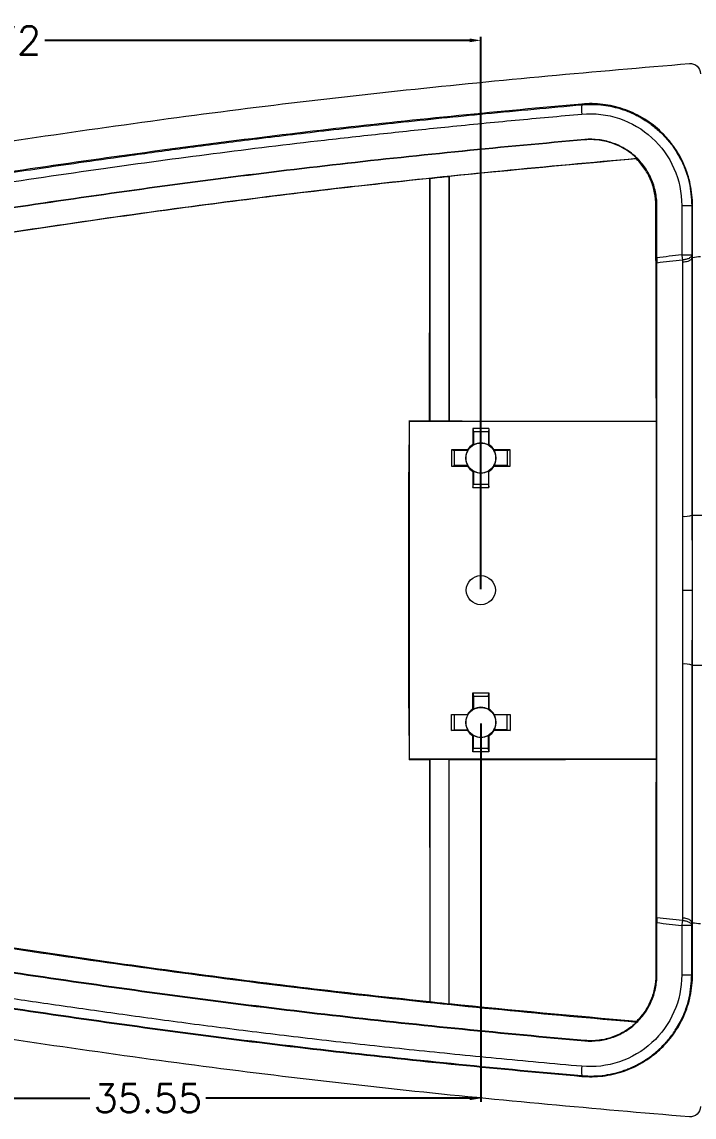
# Model space of a CAD drawing. Header units: inches. Extents: x 1474 to 3696, y 573 to 1061.
# Drawn here: x 3364.2 to 3400.1, y 730.8 to 789.2 of the extents above; entities that cross this region are included whole.
import ezdxf

# ---------------------------------------------------------------- set-up
doc = ezdxf.new("R2010")
doc.units = ezdxf.units.IN
doc.styles.get("Standard").update_dxf_attribs({"font": 'txt', "bigfont": 'gbcbig.shx'})
doc.dimstyles.new('2', dxfattribs={"dimtxt": 1.5, "dimasz": 0.6, "dimexe": 0.18, "dimexo": 0.0625, "dimgap": 0.09, "dimtad": 0, "dimtih": 1, "dimtoh": 1, "dimzin": 0, "dimdsep": 46, "dimtxsty": 'Standard', "dimcen": 0, "dimadec": 0, "dimazin": 2, "dimtfac": 1, "dimtofl": 0, "dimtmove": 0, "dimatfit": 3, "dimfxl": 0, "dimtolj": 1, "dimtzin": 0, "dimarcsym": 0})

# ---------------------------------------------------------------- blocks, each defined once
blk = doc.blocks.new('*D195')
at = {"color": 0, "lineweight": -2, "transparency": 16777216}
for p, q in [((3388.734, 751.826), (3388.734, 731.66)), ((3353.184, 751.626), (3353.184, 731.66)), ((3353.784, 731.84), (3367.869, 731.84)), ((3388.134, 731.84), (3374.049, 731.84))]:
    blk.add_line(p, q, dxfattribs=at)
at = {"color": 0, "transparency": 16777216}
for points in [[(3353.784, 731.94), (3353.784, 731.74), (3353.184, 731.84)], [(3388.134, 731.94), (3388.134, 731.74), (3388.734, 731.84)]]:
    blk.add_solid(points, dxfattribs=at)
at = {"layer": 'Defpoints', "color": 0, "transparency": 16777216}
for p in [(3388.734, 751.888), (3353.184, 751.688), (3388.734, 731.84)]:
    blk.add_point(p, dxfattribs=at)
at = {"color": 0, "transparency": 16777216, "insert": (3370.959, 731.84), "char_height": 1.5, "attachment_point": 5}
blk.add_mtext('\\A1;35.55', dxfattribs=at)
blk = doc.blocks.new('*D197')
at = {"color": 0, "lineweight": -2, "transparency": 16777216}
for p, q in [((3336.018, 759.001), (3336.018, 788.442)), ((3336.618, 788.262), (3359.286, 788.262)), ((3388.134, 788.262), (3365.466, 788.262)), ((3388.734, 759.001), (3388.734, 788.442))]:
    blk.add_line(p, q, dxfattribs=at)
at = {"color": 0, "transparency": 16777216}
for points in [[(3336.618, 788.362), (3336.618, 788.162), (3336.018, 788.262)], [(3388.134, 788.362), (3388.134, 788.162), (3388.734, 788.262)]]:
    blk.add_solid(points, dxfattribs=at)
at = {"layer": 'Defpoints', "color": 0, "transparency": 16777216}
for p in [(3336.018, 788.262), (3336.018, 758.938), (3388.734, 758.938)]:
    blk.add_point(p, dxfattribs=at)
at = {"color": 0, "transparency": 16777216, "insert": (3362.376, 788.262), "char_height": 1.5, "attachment_point": 5}
blk.add_mtext('\\A1;52.72', dxfattribs=at)

msp = doc.modelspace()

# ---------------------------------------------------------------- linework, layer by layer
at = {"color": 7, "linetype": 'Continuous', "lineweight": 15}
for p, q in [((3394.119, 784.828), (3394.116, 784.865)), ((3394.284, 782.972), (3394.286, 782.954)), ((3387.045, 781.001), (3387.027, 781.008)), ((3387.027, 781.008), (3387.027, 767.95)), ((3386.027, 780.905), (3386.008, 780.894)), ((3386.027, 767.95), (3386.027, 780.905)), ((3398.127, 779.456), (3398.072, 779.456)), ((3398.127, 776.668), (3398.127, 779.456)), ((3399.456, 779.456), (3399.456, 776.819)), ((3399.456, 779.456), (3399.991, 779.456)), ((3399.991, 779.456), (3399.991, 776.819)), ((3399.991, 779.456), (3400.027, 779.456)), ((3400.027, 776.69), (3400.027, 779.456)), ((3398.127, 776.526), (3398.065, 776.526)), ((3399.456, 776.819), (3399.991, 776.819)), ((3399.992, 776.686), (3400.027, 776.69)), ((3384.927, 767.938), (3384.901, 767.964)), ((3384.927, 749.938), (3384.927, 767.938)), ((3398.1, 767.938), (3384.927, 767.938)), ((3386.001, 767.963), (3386.027, 767.95)), ((3387.027, 767.95), (3386.027, 767.95)), ((3387.027, 767.95), (3387.051, 767.962)), ((3388.305, 767.561), (3388.305, 766.7)), ((3388.305, 767.561), (3388.334, 767.388)), ((3389.163, 767.561), (3388.305, 767.561)), ((3389.163, 767.561), (3389.134, 767.388)), ((3389.163, 767.561), (3389.163, 766.7)), ((3398.082, 767.956), (3398.1, 767.938)), ((3388.334, 767.388), (3388.334, 766.684)), ((3389.134, 767.388), (3388.334, 767.388)), ((3389.134, 767.388), (3389.134, 766.684)), ((3387.161, 766.417), (3387.161, 765.559)), ((3387.161, 766.417), (3387.334, 766.388)), ((3388.022, 766.417), (3387.161, 766.417)), ((3387.334, 765.588), (3387.334, 766.388)), ((3388.038, 766.388), (3387.334, 766.388)), ((3390.134, 766.388), (3389.43, 766.388)), ((3390.307, 766.417), (3389.446, 766.417)), ((3390.134, 766.388), (3390.307, 766.417)), ((3390.134, 766.388), (3390.134, 765.588)), ((3390.307, 765.559), (3390.307, 766.417)), ((3384.899, 765.238), (3384.915, 765.238)), ((3384.899, 752.638), (3384.899, 765.238)), ((3384.915, 765.238), (3384.915, 752.638)), ((3387.161, 765.559), (3387.334, 765.588)), ((3387.161, 765.559), (3388.022, 765.559)), ((3388.038, 765.588), (3387.334, 765.588)), ((3388.305, 765.276), (3388.305, 764.415)), ((3388.334, 765.292), (3388.334, 764.588)), ((3389.134, 765.292), (3389.134, 764.588)), ((3389.163, 764.415), (3389.163, 765.276)), ((3390.134, 765.588), (3389.43, 765.588)), ((3389.446, 765.559), (3390.307, 765.559)), ((3390.134, 765.588), (3390.307, 765.559)), ((3388.305, 764.415), (3388.334, 764.588)), ((3388.334, 764.588), (3389.134, 764.588)), ((3389.134, 764.588), (3389.163, 764.415)), ((3388.305, 764.415), (3389.163, 764.415)), ((3399.999, 762.938), (3400.027, 762.938)), ((3400.027, 762.938), (3402.043, 762.938)), ((3400.027, 754.938), (3400.027, 762.938)), ((3398.111, 758.938), (3398.127, 758.938)), ((3400.027, 754.938), (3399.999, 754.938)), ((3400.027, 754.938), (3402.043, 754.938)), ((3388.305, 753.461), (3388.334, 753.288)), ((3388.305, 753.461), (3389.163, 753.461)), ((3388.305, 752.6), (3388.305, 753.461)), ((3388.334, 753.288), (3388.334, 752.584)), ((3388.334, 753.288), (3389.134, 753.288)), ((3389.134, 753.288), (3389.163, 753.461)), ((3389.134, 753.288), (3389.134, 752.584)), ((3389.163, 753.461), (3389.163, 752.6)), ((3384.915, 752.638), (3384.899, 752.638)), ((3387.161, 751.459), (3387.161, 752.317)), ((3387.161, 752.317), (3387.334, 752.288)), ((3387.161, 752.317), (3388.022, 752.317)), ((3389.446, 752.317), (3390.307, 752.317)), ((3390.134, 752.288), (3390.307, 752.317)), ((3390.307, 752.317), (3390.307, 751.459)), ((3387.334, 751.488), (3387.334, 752.288)), ((3388.038, 752.288), (3387.334, 752.288)), ((3390.134, 752.288), (3389.43, 752.288)), ((3390.134, 751.488), (3390.134, 752.288)), ((3387.161, 751.459), (3387.334, 751.488)), ((3388.022, 751.459), (3387.161, 751.459)), ((3387.334, 751.488), (3388.038, 751.488)), ((3388.305, 750.315), (3388.305, 751.176)), ((3388.334, 750.488), (3388.334, 751.192)), ((3389.134, 750.488), (3389.134, 751.192)), ((3389.163, 751.176), (3389.163, 750.315)), ((3390.134, 751.488), (3389.43, 751.488)), ((3390.307, 751.459), (3389.446, 751.459)), ((3390.134, 751.488), (3390.307, 751.459)), ((3388.305, 750.315), (3388.334, 750.488)), ((3389.163, 750.315), (3388.305, 750.315)), ((3389.134, 750.488), (3388.334, 750.488)), ((3389.163, 750.315), (3389.134, 750.488)), ((3384.901, 749.913), (3384.927, 749.938)), ((3384.927, 749.938), (3398.1, 749.938)), ((3386.027, 749.926), (3386.001, 749.913)), ((3386.027, 736.971), (3386.027, 749.926)), ((3386.027, 749.926), (3387.027, 749.926)), ((3387.027, 749.926), (3387.027, 736.868)), ((3387.051, 749.914), (3387.027, 749.926)), ((3398.082, 749.92), (3398.1, 749.938)), ((3398.127, 741.351), (3398.065, 741.351)), ((3398.127, 738.42), (3398.127, 741.208)), ((3399.991, 741.057), (3399.456, 741.057)), ((3399.456, 741.057), (3399.456, 738.42)), ((3399.991, 738.42), (3399.991, 741.057)), ((3399.992, 741.19), (3400.027, 741.186)), ((3400.027, 738.42), (3400.027, 741.186)), ((3398.072, 738.42), (3398.127, 738.42)), ((3399.456, 738.42), (3399.991, 738.42)), ((3400.027, 738.42), (3399.991, 738.42)), ((3386.027, 736.971), (3386.008, 736.983)), ((3387.045, 736.876), (3387.027, 736.868)), ((3394.286, 734.922), (3394.284, 734.904)), ((3394.116, 733.011), (3394.119, 733.048))]:
    msp.add_line(p, q, dxfattribs=at)
for centre, radius in [((3388.734, 765.988), 0.8), ((3388.734, 758.938), 0.775), ((3388.734, 751.888), 0.8)]:
    msp.add_circle(centre, radius, dxfattribs=at)
for centre, radius, start, end in [((3395.858, 784.605), 1.753, 172.68066, 189.00672), ((3381.293, 787.611), 16.736, 340.18942, 340.30221), ((3405.101, 777.415), 5.676, 187.409, 188.68815), ((3388.734, 765.988), 0.803, 150.10784, 209.89216), ((3388.734, 765.988), 0.831, 121.04724, 148.95276), ((3390.887, 768.036), 3.292, 209.47387, 210.05135), ((3386.686, 763.836), 3.291, 59.94859, 60.52619), ((3388.734, 765.988), 0.803, 60.10784, 119.89216), ((3390.782, 763.836), 3.291, 119.47381, 120.05141), ((3388.734, 765.988), 0.831, 31.04724, 58.95276), ((3386.581, 768.036), 3.291, 329.94859, 330.52619), ((3388.734, 765.988), 0.803, 330.10784, 29.89216), ((3390.887, 763.94), 3.291, 149.94859, 150.52619), ((3388.734, 765.988), 0.831, 211.04724, 238.95276), ((3386.686, 768.141), 3.292, 299.47387, 300.05135), ((3388.734, 765.988), 0.803, 240.10784, 299.89216), ((3390.782, 768.141), 3.291, 239.94859, 240.52619), ((3388.734, 765.988), 0.831, 301.04724, 328.95276), ((3386.581, 763.94), 3.292, 29.47387, 30.05135), ((3399.617, 764.037), 1.164, 264.17623, 289.15946), ((3399.617, 753.839), 1.164, 70.84054, 95.82377), ((3388.734, 751.888), 0.831, 121.04724, 148.95276), ((3390.887, 753.936), 3.292, 209.47387, 210.05135), ((3386.686, 749.736), 3.291, 59.94859, 60.52619), ((3388.734, 751.888), 0.803, 60.10784, 119.89216), ((3390.782, 749.735), 3.292, 119.47387, 120.05135), ((3388.734, 751.888), 0.831, 31.04724, 58.95276), ((3386.581, 753.936), 3.291, 329.94859, 330.52619), ((3388.734, 751.888), 0.803, 150.10784, 209.89216), ((3388.734, 751.888), 0.803, 330.10784, 29.89216), ((3390.887, 749.84), 3.291, 149.94859, 150.52619), ((3388.734, 751.888), 0.831, 211.04724, 238.95276), ((3386.686, 754.041), 3.292, 299.47387, 300.05135), ((3388.734, 751.888), 0.803, 240.10784, 299.89216), ((3390.782, 754.041), 3.291, 239.94859, 240.52619), ((3388.734, 751.888), 0.831, 301.04724, 328.95276), ((3386.581, 749.84), 3.292, 29.47387, 30.05135), ((3406.558, 740.269), 7.145, 172.56948, 173.66638), ((3381.293, 730.266), 16.735, 19.69779, 19.81058), ((3395.858, 733.272), 1.753, 170.99328, 187.31934)]:
    msp.add_arc(centre, radius, start, end, dxfattribs=at)
for points, knots in [([(3339.915, 778.897), (3342.365, 779.401), (3344.828, 779.854), (3349.773, 780.709), (3352.255, 781.113), (3357.228, 781.908), (3359.718, 782.296), (3364.705, 783.05), (3367.202, 783.416), (3372.203, 784.114), (3374.707, 784.445), (3379.724, 785.062), (3382.235, 785.35), (3387.263, 785.883), (3389.78, 786.13), (3394.819, 786.596), (3397.341, 786.817), (3399.865, 787.026)], [0, 0, 0, 0, 0.125, 0.125, 0.25, 0.25, 0.375, 0.375, 0.5, 0.5, 0.625, 0.625, 0.75, 0.75, 0.875, 0.875, 1, 1, 1, 1]), ([(3399.865, 787.026), (3400.016, 787.039), (3400.169, 786.983), (3400.389, 786.78), (3400.458, 786.632), (3400.458, 786.48)], [0, 0, 0, 0, 0.5, 0.5, 1, 1, 1, 1]), ([(3394.116, 784.865), (3389.736, 784.475), (3385.363, 784.048), (3376.639, 783.057), (3372.287, 782.491), (3363.604, 781.255), (3359.272, 780.592), (3352.794, 779.562), (3350.638, 779.213), (3346.338, 778.484), (3344.194, 778.103), (3342.06, 777.687)], [0, 0, 0, 0, 0.25, 0.25, 0.5, 0.5, 0.75, 0.75, 0.875, 0.875, 1, 1, 1, 1]), ([(3342.067, 777.65), (3342.506, 777.735), (3343.398, 777.907), (3344.761, 778.158), (3346.17, 778.411), (3347.623, 778.664), (3349.117, 778.918), (3350.65, 779.173), (3352.217, 779.429), (3353.816, 779.686), (3355.447, 779.946), (3357.121, 780.21), (3358.859, 780.481), (3360.49, 780.732), (3362.066, 780.972), (3363.646, 781.209), (3365.497, 781.483), (3367.669, 781.798), (3370.204, 782.155), (3373.129, 782.551), (3376.469, 782.981), (3380.242, 783.434), (3384.462, 783.901), (3389.137, 784.376), (3392.408, 784.673), (3394.119, 784.828)], [0, 0, 0, 0, 0.025704, 0.052232, 0.079612, 0.107828, 0.136814, 0.1665, 0.196819, 0.22771, 0.259161, 0.291264, 0.324534, 0.359648, 0.385449, 0.41556, 0.450785, 0.492219, 0.540728, 0.596699, 0.660518, 0.732572, 0.813158, 0.902274, 1, 1, 1, 1]), ([(3400.027, 779.456), (3400.027, 779.836), (3399.988, 780.209), (3399.833, 780.941), (3399.716, 781.305), (3399.413, 781.992), (3399.228, 782.317), (3398.898, 782.776), (3398.779, 782.924), (3398.529, 783.205), (3398.398, 783.338), (3398.122, 783.591), (3397.978, 783.709), (3397.676, 783.933), (3397.518, 784.037), (3397.031, 784.325), (3396.691, 784.48), (3395.983, 784.72), (3395.61, 784.804), (3394.867, 784.893), (3394.493, 784.898), (3394.116, 784.865)], [0, 0, 0, 0, 0.125, 0.125, 0.25, 0.25, 0.375, 0.375, 0.4375, 0.4375, 0.5, 0.5, 0.5625, 0.5625, 0.625, 0.625, 0.75, 0.75, 0.875, 0.875, 1, 1, 1, 1]), ([(3394.119, 784.828), (3394.318, 784.839), (3394.704, 784.862), (3395.431, 784.803), (3396.055, 784.665), (3396.57, 784.479), (3396.848, 784.36), (3397.105, 784.234), (3397.343, 784.101), (3397.562, 783.964), (3397.879, 783.744), (3398.28, 783.415), (3398.726, 782.942), (3399.045, 782.534), (3399.19, 782.273), (3399.23, 782.2)], [0, 0, 0, 0, 0.098613, 0.19104, 0.360557, 0.412577, 0.462263, 0.509592, 0.554548, 0.597122, 0.637319, 0.745435, 0.852603, 0.958766, 1, 1, 1, 1]), ([(3342.08, 777.16), (3342.348, 777.211), (3343.203, 777.376), (3344.596, 777.633), (3346.234, 777.924), (3348.525, 778.321), (3351.717, 778.855), (3356.521, 779.625), (3362.209, 780.504), (3368.414, 781.417), (3374.473, 782.239), (3379.527, 782.854), (3383.716, 783.317), (3387.109, 783.67), (3390.569, 784.008), (3392.941, 784.223), (3394.127, 784.33)], [0, 0, 0, 0, 0.015714, 0.050027, 0.081426, 0.111173, 0.183431, 0.266793, 0.389482, 0.512139, 0.624528, 0.738065, 0.802149, 0.864527, 0.932264, 1, 1, 1, 1]), ([(3394.127, 784.33), (3394.8, 784.39), (3395.486, 784.308), (3396.767, 783.876), (3397.363, 783.525), (3398.363, 782.612), (3398.767, 782.051), (3399.313, 780.811), (3399.456, 780.134), (3399.456, 779.456)], [0, 0, 0, 0, 0.25, 0.25, 0.5, 0.5, 0.75, 0.75, 1, 1, 1, 1]), ([(3394.284, 782.972), (3389.921, 782.584), (3385.565, 782.158), (3379.046, 781.418), (3376.876, 781.154), (3372.541, 780.596), (3370.376, 780.3), (3363.889, 779.377), (3359.572, 778.715), (3353.119, 777.69), (3350.971, 777.343), (3346.687, 776.616), (3344.55, 776.236), (3342.423, 775.822)], [0, 0, 0, 0, 0.25, 0.25, 0.375, 0.375, 0.5, 0.5, 0.75, 0.75, 0.875, 0.875, 1, 1, 1, 1]), ([(3394.286, 782.954), (3389.923, 782.566), (3385.566, 782.14), (3379.048, 781.4), (3376.878, 781.136), (3372.543, 780.577), (3370.378, 780.281), (3363.89, 779.358), (3359.574, 778.697), (3353.121, 777.671), (3350.973, 777.324), (3346.689, 776.598), (3344.553, 776.218), (3342.426, 775.804)], [0, 0, 0, 0, 0.25, 0.25, 0.375, 0.375, 0.5, 0.5, 0.75, 0.75, 0.875, 0.875, 1, 1, 1, 1]), ([(3398.127, 779.456), (3398.127, 779.703), (3398.101, 779.945), (3398.001, 780.422), (3397.925, 780.658), (3397.728, 781.105), (3397.607, 781.316), (3397.322, 781.713), (3397.158, 781.898), (3396.799, 782.226), (3396.601, 782.372), (3396.179, 782.621), (3395.958, 782.722), (3395.498, 782.878), (3395.256, 782.933), (3394.773, 782.99), (3394.529, 782.994), (3394.284, 782.972)], [0, 0, 0, 0, 0.125, 0.125, 0.25, 0.25, 0.375, 0.375, 0.5, 0.5, 0.625, 0.625, 0.75, 0.75, 0.875, 0.875, 1, 1, 1, 1]), ([(3397.049, 781.97), (3396.867, 782.148), (3396.669, 782.302), (3396.243, 782.568), (3396.012, 782.68), (3395.539, 782.848), (3395.295, 782.907), (3394.794, 782.971), (3394.539, 782.977), (3394.286, 782.954)], [0, 0, 0, 0, 0.25, 0.25, 0.5, 0.5, 0.75, 0.75, 1, 1, 1, 1]), ([(3340, 774.012), (3342.33, 774.504), (3344.674, 774.945), (3349.381, 775.776), (3351.743, 776.166), (3356.475, 776.929), (3358.845, 777.302), (3363.593, 778.03), (3365.97, 778.385), (3370.729, 779.067), (3373.112, 779.393), (3377.884, 780.006), (3380.273, 780.293), (3387.45, 781.096), (3392.245, 781.552), (3397.049, 781.97)], [0, 0, 0, 0, 0.125, 0.125, 0.25, 0.25, 0.375, 0.375, 0.5, 0.5, 0.625, 0.625, 0.75, 0.75, 1, 1, 1, 1]), ([(3398.072, 779.456), (3398.072, 779.687), (3398.05, 779.913), (3397.962, 780.359), (3397.896, 780.581), (3397.72, 781.007), (3397.612, 781.209), (3397.355, 781.592), (3397.205, 781.773), (3397.038, 781.939)], [0, 0, 0, 0, 0.25, 0.25, 0.5, 0.5, 0.75, 0.75, 1, 1, 1, 1]), ([(3387.045, 781.001), (3387.046, 778.865), (3387.048, 776.716), (3387.05, 772.372), (3387.051, 770.182), (3387.051, 767.962)], [0, 0, 0, 0, 0.5, 0.5, 1, 1, 1, 1]), ([(3386.008, 780.894), (3382.135, 780.489), (3378.27, 780.036), (3370.56, 779.027), (3366.715, 778.473), (3360.959, 777.602), (3359.042, 777.305), (3355.213, 776.7), (3353.301, 776.393), (3347.575, 775.447), (3343.775, 774.782), (3340.017, 773.989)], [0, 0, 0, 0, 0.25, 0.25, 0.5, 0.5, 0.625, 0.625, 0.75, 0.75, 1, 1, 1, 1]), ([(3386.001, 767.963), (3386.001, 770.165), (3386.002, 772.337), (3386.005, 776.645), (3386.007, 778.777), (3386.008, 780.894)], [0, 0, 0, 0, 0.5, 0.5, 1, 1, 1, 1]), ([(3398.065, 776.526), (3398.069, 775.113), (3398.072, 773.694), (3398.078, 770.839), (3398.08, 769.403), (3398.082, 767.956)], [0, 0, 0, 0, 0.5, 0.5, 1, 1, 1, 1]), ([(3398.127, 758.938), (3398.127, 760.474), (3398.127, 762.002), (3398.127, 765.044), (3398.127, 766.545), (3398.127, 769.501), (3398.127, 770.941), (3398.127, 773.735), (3398.127, 775.091), (3398.127, 776.405)], [0, 0, 0, 0, 0.25, 0.25, 0.5, 0.5, 0.75, 0.75, 1, 1, 1, 1]), ([(3399.991, 776.819), (3399.99, 776.788), (3399.978, 776.756), (3399.928, 776.692), (3399.89, 776.661), (3399.793, 776.61), (3399.734, 776.59), (3399.612, 776.564), (3399.549, 776.558), (3399.491, 776.558)], [0, 0, 0, 0, 0.25, 0.25, 0.5, 0.5, 0.75, 0.75, 1, 1, 1, 1]), ([(3399.992, 776.686), (3399.991, 776.679), (3399.99, 776.66), (3399.979, 776.626), (3399.953, 776.585), (3399.908, 776.54), (3399.831, 776.493), (3399.724, 776.454), (3399.6, 776.431), (3399.524, 776.429), (3399.492, 776.428)], [0, 0, 0, 0, 0.054028, 0.136652, 0.250555, 0.372939, 0.500881, 0.708187, 0.874434, 1, 1, 1, 1]), ([(3399.492, 776.428), (3399.492, 774.371), (3399.495, 772.18), (3399.497, 767.629), (3399.494, 765.27), (3399.499, 762.88)], [0, 0, 0, 0, 0.5, 0.5, 1, 1, 1, 1]), ([(3399.991, 776.819), (3399.991, 776.791), (3399.991, 776.747), (3399.992, 776.702), (3399.992, 776.686)], [0, 0, 0, 0, 0.637922, 1, 1, 1, 1]), ([(3399.992, 776.686), (3399.992, 776.546), (3399.992, 776.234), (3399.992, 775.511), (3399.993, 774.562), (3399.993, 773.418), (3399.994, 772.355), (3399.995, 771.315), (3399.996, 770.293), (3399.996, 769.262), (3399.997, 768.224), (3399.997, 767.179), (3399.997, 766.128), (3399.997, 765.07), (3399.997, 764.007), (3399.998, 763.295), (3399.999, 762.938)], [0, 0, 0, 0, 0.033464, 0.074315, 0.171024, 0.253977, 0.334916, 0.409444, 0.483798, 0.557965, 0.631927, 0.705692, 0.779318, 0.852868, 0.926406, 1, 1, 1, 1]), ([(3400.027, 762.938), (3400.027, 764.168), (3400.027, 765.354), (3400.026, 767.71), (3400.027, 768.884), (3400.027, 771.201), (3400.027, 772.342), (3400.027, 774.568), (3400.027, 775.65), (3400.027, 776.69)], [0, 0, 0, 0, 0.25, 0.25, 0.5, 0.5, 0.75, 0.75, 1, 1, 1, 1]), ([(3384.901, 767.964), (3384.899, 766.469), (3384.898, 764.969), (3384.896, 762.712), (3384.896, 761.959), (3384.895, 760.45), (3384.895, 759.695), (3384.895, 758.938)], [0, 0, 0, 0, 0.5, 0.5, 0.75, 0.75, 1, 1, 1, 1]), ([(3399.999, 762.938), (3399.999, 762.748), (3400, 762.367), (3400.001, 761.796), (3400.002, 761.224), (3400.002, 760.653), (3400.003, 760.081), (3400.003, 759.51), (3400.003, 759.129), (3400.003, 758.938)], [0, 0, 0, 0, 0.143372, 0.286505, 0.429439, 0.572216, 0.714875, 0.857456, 1, 1, 1, 1]), ([(3384.895, 758.938), (3384.895, 758.181), (3384.895, 757.426), (3384.896, 755.917), (3384.896, 755.164), (3384.898, 752.907), (3384.899, 751.407), (3384.901, 749.913)], [0, 0, 0, 0, 0.25, 0.25, 0.5, 0.5, 1, 1, 1, 1]), ([(3398.127, 741.471), (3398.127, 742.785), (3398.127, 744.146), (3398.127, 746.965), (3398.127, 748.41), (3398.127, 751.367), (3398.127, 752.864), (3398.127, 755.881), (3398.127, 757.402), (3398.127, 758.938)], [0, 0, 0, 0, 0.25, 0.25, 0.5, 0.5, 0.75, 0.75, 1, 1, 1, 1]), ([(3399.503, 758.938), (3399.562, 758.938), (3399.624, 758.938), (3399.746, 758.938), (3399.805, 758.938), (3399.902, 758.938), (3399.941, 758.938), (3399.99, 758.938), (3400.002, 758.938), (3400.003, 758.938)], [0, 0, 0, 0, 0.25, 0.25, 0.5, 0.5, 0.75, 0.75, 1, 1, 1, 1]), ([(3400.003, 758.938), (3400.003, 758.748), (3400.003, 758.367), (3400.003, 757.795), (3400.002, 757.224), (3400.002, 756.652), (3400.001, 756.081), (3400, 755.509), (3399.999, 755.129), (3399.999, 754.938)], [0, 0, 0, 0, 0.142544, 0.285125, 0.427784, 0.570561, 0.713495, 0.856628, 1, 1, 1, 1]), ([(3399.499, 754.997), (3399.494, 752.606), (3399.497, 750.247), (3399.495, 745.697), (3399.492, 743.505), (3399.492, 741.449)], [0, 0, 0, 0, 0.5, 0.5, 1, 1, 1, 1]), ([(3399.999, 754.938), (3399.999, 754.737), (3399.998, 754.336), (3399.997, 753.736), (3399.997, 753.138), (3399.997, 752.542), (3399.997, 751.948), (3399.997, 751.355), (3399.997, 750.765), (3399.997, 750.176), (3399.996, 749.589), (3399.996, 749.005), (3399.996, 748.422), (3399.996, 747.842), (3399.995, 747.265), (3399.995, 746.691), (3399.995, 746.12), (3399.994, 745.449), (3399.993, 744.676), (3399.993, 743.802), (3399.992, 742.927), (3399.992, 742.053), (3399.992, 741.479), (3399.992, 741.19)], [0, 0, 0, 0, 0.041399, 0.082772, 0.124131, 0.165488, 0.206856, 0.248245, 0.289667, 0.331133, 0.372654, 0.414241, 0.455896, 0.497615, 0.539396, 0.581237, 0.623134, 0.665085, 0.730005, 0.796073, 0.863183, 0.931204, 1, 1, 1, 1]), ([(3400.027, 741.186), (3400.027, 742.227), (3400.027, 743.308), (3400.027, 744.976), (3400.027, 745.541), (3400.027, 746.679), (3400.027, 747.253), (3400.027, 748.989), (3400.026, 750.165), (3400.027, 752.526), (3400.027, 753.713), (3400.027, 754.938)], [0, 0, 0, 0, 0.25, 0.25, 0.375, 0.375, 0.5, 0.5, 0.75, 0.75, 1, 1, 1, 1]), ([(3386.001, 749.913), (3386.001, 747.712), (3386.002, 745.54), (3386.005, 741.231), (3386.007, 739.1), (3386.008, 736.983)], [0, 0, 0, 0, 0.5, 0.5, 1, 1, 1, 1]), ([(3387.045, 736.876), (3387.046, 739.011), (3387.048, 741.16), (3387.05, 745.504), (3387.051, 747.694), (3387.051, 749.914)], [0, 0, 0, 0, 0.5, 0.5, 1, 1, 1, 1]), ([(3398.082, 749.92), (3398.08, 748.473), (3398.078, 747.037), (3398.072, 744.182), (3398.069, 742.764), (3398.065, 741.351)], [0, 0, 0, 0, 0.5, 0.5, 1, 1, 1, 1]), ([(3340, 743.864), (3342.33, 743.372), (3344.674, 742.931), (3349.381, 742.1), (3351.743, 741.711), (3356.475, 740.947), (3358.845, 740.574), (3363.593, 739.846), (3365.97, 739.491), (3370.729, 738.81), (3373.112, 738.484), (3377.884, 737.87), (3380.273, 737.583), (3387.45, 736.78), (3392.245, 736.324), (3397.049, 735.907)], [0, 0, 0, 0, 0.125, 0.125, 0.25, 0.25, 0.375, 0.375, 0.5, 0.5, 0.625, 0.625, 0.75, 0.75, 1, 1, 1, 1]), ([(3386.008, 736.983), (3382.135, 737.387), (3378.27, 737.84), (3370.56, 738.849), (3366.715, 739.403), (3360.959, 740.275), (3359.042, 740.571), (3355.213, 741.176), (3353.301, 741.483), (3347.575, 742.43), (3343.775, 743.094), (3340.017, 743.887)], [0, 0, 0, 0, 0.25, 0.25, 0.5, 0.5, 0.625, 0.625, 0.75, 0.75, 1, 1, 1, 1]), ([(3342.423, 742.054), (3344.55, 741.64), (3346.687, 741.26), (3350.973, 740.533), (3353.121, 740.186), (3359.574, 739.161), (3363.89, 738.5), (3370.377, 737.576), (3372.542, 737.281), (3376.878, 736.722), (3379.048, 736.458), (3385.566, 735.718), (3389.922, 735.292), (3394.284, 734.904)], [0, 0, 0, 0, 0.125, 0.125, 0.25, 0.25, 0.5, 0.5, 0.625, 0.625, 0.75, 0.75, 1, 1, 1, 1]), ([(3394.286, 734.922), (3389.923, 735.31), (3385.566, 735.736), (3379.048, 736.477), (3376.878, 736.74), (3372.543, 737.299), (3370.378, 737.595), (3363.89, 738.518), (3359.574, 739.179), (3353.121, 740.205), (3350.973, 740.552), (3346.689, 741.278), (3344.553, 741.658), (3342.426, 742.072)], [0, 0, 0, 0, 0.25, 0.25, 0.375, 0.375, 0.5, 0.5, 0.75, 0.75, 0.875, 0.875, 1, 1, 1, 1]), ([(3399.491, 741.319), (3399.549, 741.318), (3399.612, 741.312), (3399.734, 741.286), (3399.793, 741.266), (3399.89, 741.215), (3399.928, 741.185), (3399.978, 741.121), (3399.99, 741.088), (3399.991, 741.057)], [0, 0, 0, 0, 0.25, 0.25, 0.5, 0.5, 0.75, 0.75, 1, 1, 1, 1]), ([(3399.992, 741.19), (3399.991, 741.197), (3399.99, 741.215), (3399.979, 741.249), (3399.953, 741.292), (3399.908, 741.336), (3399.837, 741.38), (3399.739, 741.418), (3399.617, 741.444), (3399.533, 741.447), (3399.492, 741.449)], [0, 0, 0, 0, 0.051884, 0.134404, 0.250503, 0.372837, 0.500793, 0.674151, 0.842238, 1, 1, 1, 1]), ([(3394.127, 733.546), (3393.356, 733.615), (3391.832, 733.752), (3389.57, 733.965), (3387.357, 734.181), (3385.194, 734.402), (3383.079, 734.627), (3381.014, 734.856), (3378.997, 735.09), (3377.03, 735.328), (3375.111, 735.568), (3373.242, 735.811), (3371.42, 736.054), (3369.648, 736.298), (3367.923, 736.541), (3366.247, 736.782), (3364.619, 737.02), (3363.038, 737.256), (3361.506, 737.487), (3360.022, 737.713), (3358.585, 737.935), (3357.196, 738.151), (3355.855, 738.362), (3354.562, 738.567), (3353.317, 738.766), (3352.119, 738.959), (3350.97, 739.146), (3349.868, 739.328), (3348.813, 739.504), (3347.807, 739.675), (3346.848, 739.841), (3345.937, 740.001), (3345.074, 740.155), (3344.258, 740.304), (3343.49, 740.447), (3342.769, 740.583), (3342.304, 740.673), (3342.08, 740.716)], [0, 0, 0, 0, 0.043991, 0.087073, 0.129246, 0.170511, 0.210867, 0.250316, 0.288856, 0.326489, 0.363215, 0.399034, 0.433947, 0.467953, 0.501053, 0.533248, 0.564539, 0.594925, 0.624406, 0.652982, 0.680653, 0.707418, 0.733277, 0.758229, 0.782274, 0.805412, 0.827643, 0.848965, 0.869378, 0.888884, 0.907481, 0.925171, 0.941952, 0.957826, 0.972792, 0.98685, 1, 1, 1, 1]), ([(3399.991, 741.057), (3399.991, 741.086), (3399.991, 741.13), (3399.992, 741.174), (3399.992, 741.19)], [0, 0, 0, 0, 0.648553, 1, 1, 1, 1]), ([(3342.06, 740.189), (3344.194, 739.774), (3346.339, 739.392), (3350.641, 738.662), (3352.797, 738.314), (3359.275, 737.284), (3363.608, 736.621), (3372.291, 735.385), (3376.641, 734.819), (3385.363, 733.828), (3389.736, 733.401), (3394.116, 733.011)], [0, 0, 0, 0, 0.125, 0.125, 0.25, 0.25, 0.5, 0.5, 0.75, 0.75, 1, 1, 1, 1]), ([(3342.067, 740.226), (3344.202, 739.81), (3346.347, 739.428), (3350.648, 738.699), (3352.803, 738.351), (3359.278, 737.321), (3363.608, 736.658), (3372.29, 735.422), (3376.642, 734.857), (3385.368, 733.865), (3389.741, 733.438), (3394.119, 733.048)], [0, 0, 0, 0, 0.125, 0.125, 0.25, 0.25, 0.5, 0.5, 0.75, 0.75, 1, 1, 1, 1]), ([(3399.865, 730.85), (3397.341, 731.059), (3394.819, 731.28), (3389.778, 731.747), (3387.26, 731.993), (3382.23, 732.527), (3379.719, 732.815), (3374.704, 733.432), (3372.2, 733.763), (3367.2, 734.46), (3364.702, 734.826), (3359.714, 735.581), (3357.224, 735.969), (3352.254, 736.764), (3349.773, 737.167), (3344.829, 738.023), (3342.365, 738.476), (3339.915, 738.979)], [0, 0, 0, 0, 0.125, 0.125, 0.25, 0.25, 0.375, 0.375, 0.5, 0.5, 0.625, 0.625, 0.75, 0.75, 0.875, 0.875, 1, 1, 1, 1]), ([(3394.116, 733.011), (3394.493, 732.978), (3394.867, 732.984), (3395.608, 733.072), (3395.98, 733.156), (3396.69, 733.396), (3397.03, 733.551), (3397.515, 733.837), (3397.674, 733.942), (3397.976, 734.166), (3398.121, 734.285), (3398.535, 734.663), (3398.786, 734.945), (3399.227, 735.558), (3399.412, 735.883), (3399.715, 736.568), (3399.832, 736.932), (3399.988, 737.667), (3400.027, 738.04), (3400.027, 738.42)], [0, 0, 0, 0, 0.125, 0.125, 0.25, 0.25, 0.375, 0.375, 0.4375, 0.4375, 0.5, 0.5, 0.625, 0.625, 0.75, 0.75, 0.875, 0.875, 1, 1, 1, 1]), ([(3399.456, 738.42), (3399.456, 737.742), (3399.313, 737.065), (3398.767, 735.825), (3398.363, 735.264), (3397.363, 734.351), (3396.767, 734), (3395.486, 733.568), (3394.8, 733.486), (3394.127, 733.546)], [0, 0, 0, 0, 0.25, 0.25, 0.5, 0.5, 0.75, 0.75, 1, 1, 1, 1]), ([(3394.284, 734.904), (3394.529, 734.882), (3394.772, 734.886), (3395.254, 734.943), (3395.496, 734.998), (3395.958, 735.154), (3396.178, 735.255), (3396.599, 735.503), (3396.798, 735.65), (3397.157, 735.977), (3397.32, 736.161), (3397.607, 736.559), (3397.727, 736.771), (3397.924, 737.216), (3398, 737.453), (3398.101, 737.93), (3398.127, 738.173), (3398.127, 738.42)], [0, 0, 0, 0, 0.125, 0.125, 0.25, 0.25, 0.375, 0.375, 0.5, 0.5, 0.625, 0.625, 0.75, 0.75, 0.875, 0.875, 1, 1, 1, 1]), ([(3398.072, 738.42), (3398.072, 738.19), (3398.05, 737.963), (3397.962, 737.517), (3397.896, 737.295), (3397.72, 736.87), (3397.612, 736.667), (3397.355, 736.285), (3397.205, 736.103), (3397.038, 735.938)], [0, 0, 0, 0, 0.25, 0.25, 0.5, 0.5, 0.75, 0.75, 1, 1, 1, 1]), ([(3394.119, 733.048), (3394.335, 733.036), (3394.75, 733.014), (3395.349, 733.07), (3395.892, 733.176), (3396.317, 733.303), (3396.637, 733.425), (3396.869, 733.527), (3397.083, 733.632), (3397.278, 733.739), (3397.456, 733.845), (3397.617, 733.95), (3397.898, 734.147), (3398.284, 734.464), (3398.731, 734.941), (3399.048, 735.348), (3399.191, 735.606), (3399.23, 735.676)], [0, 0, 0, 0, 0.106666, 0.205645, 0.296843, 0.380377, 0.424663, 0.466417, 0.505646, 0.542362, 0.57656, 0.608234, 0.637384, 0.746301, 0.853995, 0.960474, 1, 1, 1, 1]), ([(3397.049, 735.907), (3396.867, 735.729), (3396.669, 735.574), (3396.243, 735.308), (3396.012, 735.197), (3395.539, 735.028), (3395.295, 734.969), (3394.794, 734.905), (3394.539, 734.9), (3394.286, 734.922)], [0, 0, 0, 0, 0.25, 0.25, 0.5, 0.5, 0.75, 0.75, 1, 1, 1, 1]), ([(3400.458, 731.396), (3400.458, 731.244), (3400.389, 731.097), (3400.169, 730.894), (3400.016, 730.837), (3399.865, 730.85)], [0, 0, 0, 0, 0.5, 0.5, 1, 1, 1, 1])]:
    msp.add_open_spline(points, degree=3, knots=knots, dxfattribs=at)
at = {"color": 8, "linetype": 'Continuous', "lineweight": 15}
for points, knots in [([(3399.23, 782.2), (3399.297, 782.089), (3399.473, 781.797), (3399.68, 781.286), (3399.926, 780.49), (3399.965, 779.868), (3399.991, 779.456)], [0, 0, 0, 0, 0.134834, 0.354882, 0.572575, 1, 1, 1, 1]), ([(3399.23, 735.676), (3399.299, 735.791), (3399.476, 736.086), (3399.683, 736.599), (3399.927, 737.392), (3399.965, 738.01), (3399.991, 738.42)], [0, 0, 0, 0, 0.1386865, 0.3580903, 0.5747427, 1, 1, 1, 1])]:
    msp.add_open_spline(points, degree=3, knots=knots, dxfattribs=at)
at = {"color": 7, "linetype": 'Continuous', "lineweight": 15}
for points in [[(3397.038, 781.939), (3393.703, 781.649), (3390.372, 781.341), (3387.045, 781.001)], [(3386.027, 780.905), (3386.36, 780.94), (3386.693, 780.974), (3387.027, 781.008)], [(3398.065, 776.526), (3398.067, 777.506), (3398.069, 778.482), (3398.072, 779.456)], [(3399.456, 776.819), (3399.013, 776.77), (3398.57, 776.719), (3398.127, 776.668)], [(3398.127, 776.668), (3398.127, 776.619), (3398.127, 776.572), (3398.127, 776.526)], [(3398.127, 776.405), (3398.581, 776.457), (3399.036, 776.508), (3399.491, 776.558)], [(3398.127, 776.526), (3398.127, 776.483), (3398.127, 776.443), (3398.127, 776.405)], [(3399.456, 776.819), (3399.459, 776.796), (3399.464, 776.75), (3399.47, 776.706), (3399.473, 776.683)], [(3399.491, 776.558), (3399.491, 776.514), (3399.492, 776.471), (3399.492, 776.428)], [(3400.027, 776.69), (3400.171, 776.707), (3400.314, 776.723), (3400.458, 776.739)], [(3384.901, 767.964), (3385.268, 767.963), (3385.635, 767.963), (3386.001, 767.963)], [(3387.051, 767.962), (3390.727, 767.96), (3394.404, 767.958), (3398.082, 767.956)], [(3398.111, 758.938), (3398.111, 761.938), (3398.107, 764.938), (3398.1, 767.938)], [(3399.499, 762.88), (3399.502, 761.572), (3399.503, 760.255), (3399.503, 758.938)], [(3398.1, 749.938), (3398.107, 752.938), (3398.111, 755.938), (3398.111, 758.938)], [(3399.503, 758.938), (3399.503, 757.621), (3399.502, 756.304), (3399.499, 754.997)], [(3384.901, 749.913), (3385.268, 749.913), (3385.635, 749.913), (3386.001, 749.913)], [(3387.051, 749.914), (3390.727, 749.916), (3394.404, 749.918), (3398.082, 749.92)], [(3398.065, 741.351), (3398.067, 740.371), (3398.069, 739.394), (3398.072, 738.42)], [(3399.491, 741.319), (3399.036, 741.369), (3398.581, 741.42), (3398.127, 741.471)], [(3398.127, 741.471), (3398.127, 741.434), (3398.127, 741.393), (3398.127, 741.351)], [(3398.127, 741.351), (3398.127, 741.304), (3398.127, 741.257), (3398.127, 741.208)], [(3398.127, 741.208), (3398.57, 741.157), (3399.013, 741.107), (3399.456, 741.057)], [(3399.491, 741.319), (3399.488, 741.299), (3399.482, 741.259), (3399.476, 741.215), (3399.473, 741.193)], [(3399.492, 741.449), (3399.492, 741.405), (3399.491, 741.362), (3399.491, 741.319)], [(3400.458, 741.138), (3400.314, 741.154), (3400.171, 741.17), (3400.027, 741.186)], [(3387.027, 736.868), (3386.693, 736.902), (3386.36, 736.937), (3386.027, 736.971)], [(3397.038, 735.938), (3393.703, 736.227), (3390.372, 736.535), (3387.045, 736.876)]]:
    msp.add_open_spline(points, degree=3, dxfattribs=at)

# ---------------------------------------------------------------- dimensions: what is measured, and where the dimension line sits
for base, p1, p2, picture, middle in [((3336.018, 788.262), (3388.734, 758.938), (3336.018, 758.938), '*D197', (3362.376, 788.262)), ((3388.734, 731.84), (3353.184, 751.688), (3388.734, 751.888), '*D195', (3370.959, 731.84))]:
    dim = msp.add_linear_dim(base=base, p1=p1, p2=p2, dimstyle='2')
    dim.commit()
    dim.dimension.update_dxf_attribs({"geometry": picture, "text_midpoint": middle})

doc.saveas('drawing.dxf')
